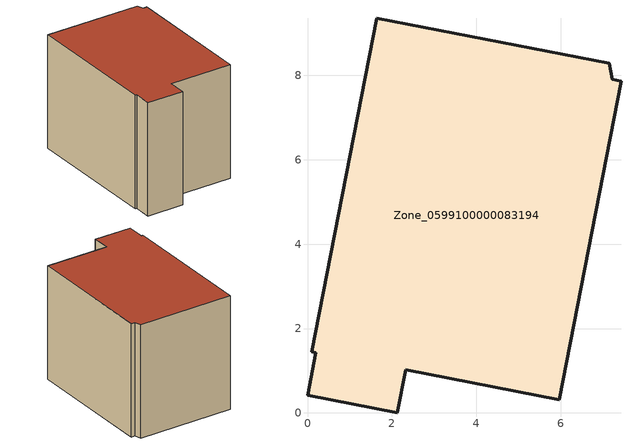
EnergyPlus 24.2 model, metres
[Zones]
Zone_0599100000083194
 floor ground (C_G): 2.33,1.02 2.13,0 0,0.42 0.2,1.43 0.1,1.45 1.64,9.36 7.16,8.29 7.22,7.91 7.43,7.86 5.97,0.31 z0
 wall outside (C_F): 2.13,0 2.33,1.02 5.97,0.31 7.43,7.86 7.22,7.91 7.16,8.29 1.64,9.36 0.1,1.45 0.2,1.43 0,0.42 2.13,0 z0:6.67
 roof outside (C_R): 7.43,7.86 7.22,7.91 7.16,8.29 1.64,9.36 0.1,1.45 0.2,1.43 0,0.42 2.13,0 2.33,1.02 5.97,0.31 z6.67
[BUILDING]
Pand.0599100000083194: North Axis=0; Terrain=City; Loads Convergence Tolerance Value=0.04; Temperature Convergence Tolerance Value=0.4; Solar Distribution=FullExterior; Maximum Number of Warmup Days=25; Minimum Number of Warmup Days=1
[Site:Location]
Rotterdam.The.Hague.AP_ZH_NLD Design_Conditions: Latitude=51.96; Longitude=4.45; Time Zone=1; Elevation=-4.5
[SITE:GROUNDTEMPERATURE:BUILDINGSURFACE]
18, 18, 18, 18, 18, 18, 18, 18, 18, 18, 18, 18
[MATERIAL] Thermal Absorptance=0.9; Solar Absorptance=0.7; Visible Absorptance=0.7
Name | Roughness | Thickness | Conductivity | Density | Specific Heat
G.TC.1946-1964 | MediumSmooth | 0.15 | 1 | 540 | 1210
F.TC.1946-1964 | Rough | 0.3 | 0.857143 | 1920 | 840
R.TC.1946-1964 | MediumRough | 0.2 | 0.235294 | 1500 | 1000
[CONSTRUCTION]
C_G: G.TC.1946-1964
C_F: F.TC.1946-1964
C_R: R.TC.1946-1964
[ZONE]
Zone_0599100000083194: Type=1; Multiplier=1; Ceiling Height=Autocalculate; Volume=Autocalculate; Floor Area=autocalculate; Part of Total Floor Area=Yes
[ZONEINFILTRATION:DESIGNFLOWRATE]
Infil_Zone_0599100000083194: Zone or ZoneList or Space or SpaceList=Zone_0599100000083194; Schedule=AlwaysOn; Design Flow Rate Calculation Method=Flow/Area; Flow Rate per Floor Area=0.003; Constant Term Coefficient=1; Temperature Term Coefficient=0; Velocity Term Coefficient=0; Velocity Squared Term Coefficient=0
[HVACTEMPLATE:ZONE:IDEALLOADSAIRSYSTEM]
Zone_0599100000083194: Maximum Heating Supply Air Temperature=50; Minimum Cooling Supply Air Temperature=13; Maximum Heating Supply Air Humidity Ratio=0.0156; Minimum Cooling Supply Air Humidity Ratio=0.0077; Heating Limit=NoLimit; Cooling Limit=NoLimit; Dehumidification Control Type=ConstantSensibleHeatRatio; Cooling Sensible Heat Ratio=0.7; Dehumidification Setpoint=60; Humidification Control Type=None; Humidification Setpoint=30; Outdoor Air Method=None; Outdoor Air Flow Rate per Person=0.00944; Outdoor Air Flow Rate per Zone Floor Area=0; Outdoor Air Flow Rate per Zone=0; Demand Controlled Ventilation Type=None; Outdoor Air Economizer Type=NoEconomizer; Heat Recovery Type=None; Sensible Heat Recovery Effectiveness=0.7; Latent Heat Recovery Effectiveness=0.65
[ZONECONTROL:THERMOSTAT]
ThermostatControl_Zone_0599100000083194: Zone or ZoneList=Zone_0599100000083194; Control Type Schedule=DualSetpointControlType; Control 1=Thermostat_Zone_0599100000083194; Temperature Difference Between Cutout And Setpoint=0
[THERMOSTATSETPOINT:DUALSETPOINT]
Thermostat_Zone_0599100000083194: Heating Setpoint Temperature Schedule=HeatingSetpoint_Zone_0599100000083194; Cooling Setpoint Temperature Schedule=CoolingSetpoint_Zone_0599100000083194
[SCHEDULE:COMPACT]
HeatingSetpoint_Zone_0599100000083194: Through: 12/31, For: AllDays, Until: 24:00, 21
CoolingSetpoint_Zone_0599100000083194: Through: 12/31, For: AllDays, Until: 24:00, 24
DualSetpointControlType: Through: 12/31, For: AllDays, Until: 24:00, 4
AlwaysOn: Through: 12/31, For: AllDays, Until: 24:00, 1
